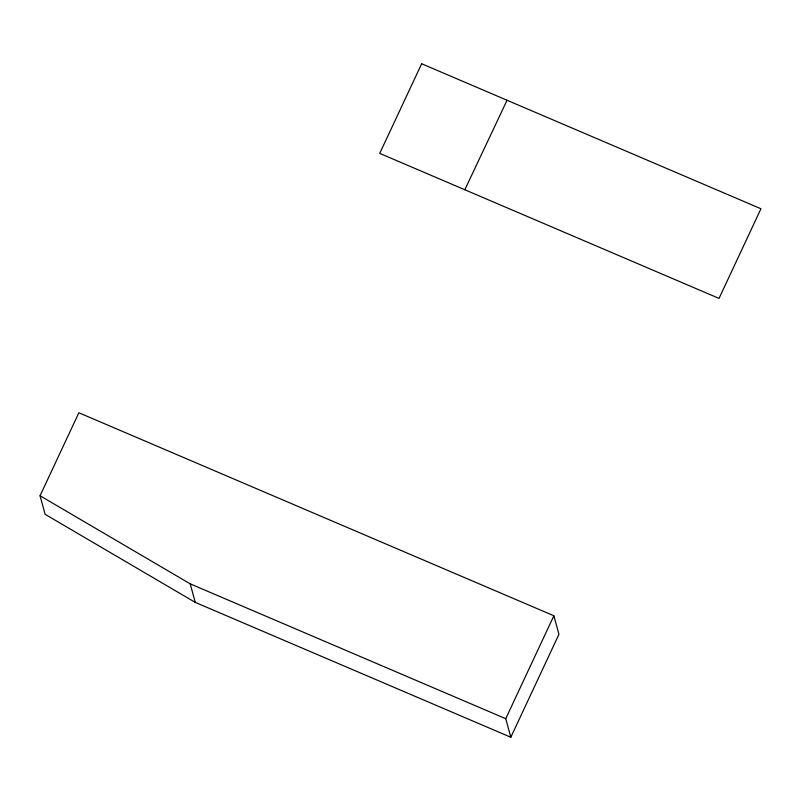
<?xml version="1.0" encoding="UTF-8"?>
<svg xmlns="http://www.w3.org/2000/svg" width="801" height="801" viewBox="0 0 801 801"><rect width="100%" height="100%" fill="white"/><g stroke="black" fill="none" stroke-linecap="round" stroke-linejoin="round"><path stroke-width="1.2" d="M40.05 495.759L78.868 412.755L553.871 615.769L558.948 634.322L510.818 737.25L195.274 602.392L45.126 514.312L40.05 495.759L190.197 583.839L505.741 718.697L510.818 737.25M505.741 718.697L553.871 615.769M464.82 189.767L507.053 100.245M190.197 583.839L195.274 602.392M421.656 63.75L379.734 153.391L719.028 298.413L760.95 208.761L421.656 63.75"/></g></svg>
